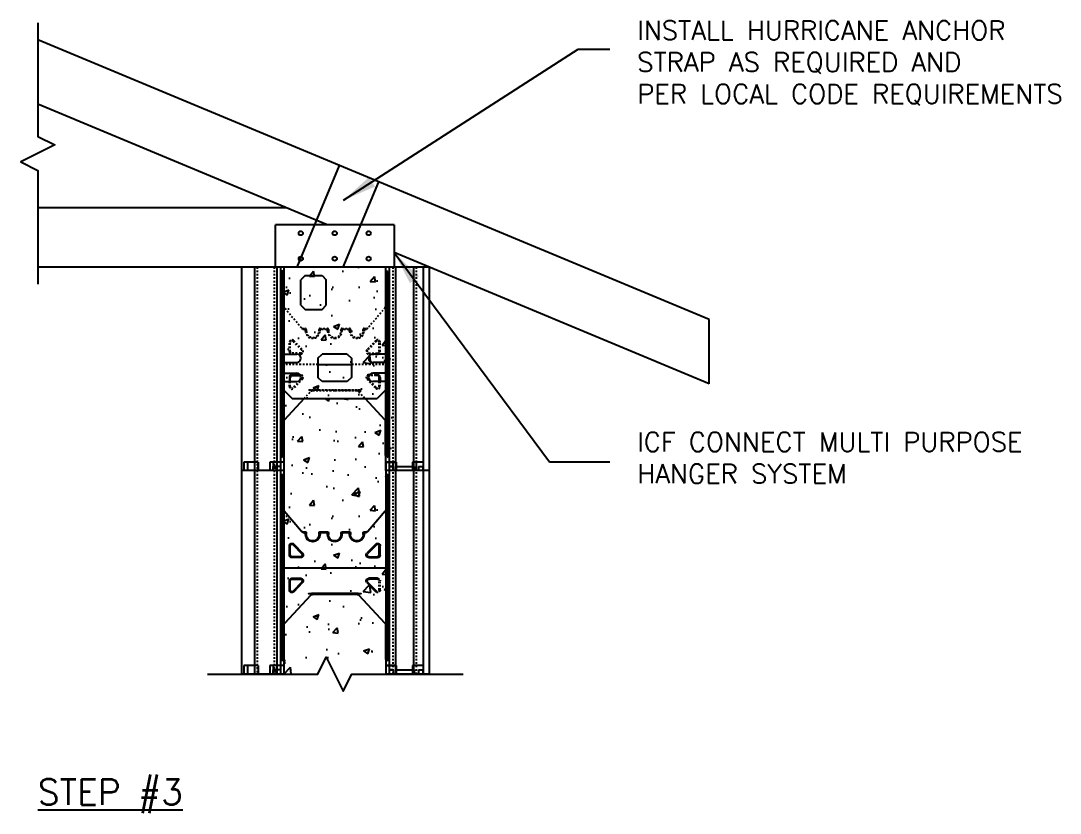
# Model space of a CAD drawing. Header units: inches. Extents: x -50 to 119, y -110 to 80.
# Drawn here: x -49.5 to 11.7, y -107.5 to -60.8 of the extents above; entities that cross this region are included whole.
import ezdxf

# ---------------------------------------------------------------- set-up
doc = ezdxf.new("R2010")
doc.units = ezdxf.units.IN
doc.header["$MEASUREMENT"] = 0
doc.linetypes.add('DASHED2', pattern=[0.375, 0.25, -0.125])
doc.linetypes.add('HIDDEN2', pattern=[0.1875, 0.125, -0.0625])
for name, color, linetype in [('LAYER 12', 12, 'Continuous'), ('LAYER 13', 13, 'Continuous'), ('LAYER 3', 3, 'Continuous'), ('LAYER 5', 5, 'Continuous'), ('LAYER 7', 7, 'Continuous'), ('LAYER 8', 8, 'Continuous')]:
    doc.layers.add(name, color=color, linetype=linetype)
doc.styles.add('NOTES', font='simplex.shx', dxfattribs={"height": 1})
doc.dimstyles.new('DIM-16', dxfattribs={"dimscale": 16, "dimtxt": 0.09375, "dimasz": 0.125, "dimexe": 0.1875, "dimexo": 0.0625, "dimgap": 0.0625, "dimtad": 0, "dimtih": 1, "dimtoh": 1, "dimdec": 4, "dimzin": 3, "dimdsep": 46, "dimlunit": 4, "dimtxsty": 'NOTES', "dimcen": 0.0625, "dimclrt": 4, "dimadec": 0, "dimazin": 0, "dimtfac": 1, "dimtdec": 4, "dimtofl": 0, "dimtmove": 0, "dimatfit": 3, "dimfxl": 1, "dimfrac": 2, "dimtolj": 1, "dimtzin": 0, "dimarcsym": 0})

# ---------------------------------------------------------------- blocks, each defined once
blk = doc.blocks.new('A$C01DD0D20')
at = {"layer": 'LAYER 12'}
for p, q in [((0.35, 12.5), (0.975, 12.5)), ((0.35, 12.5), (0.35, 0)), ((0.35, 12.5), (0.975, 12.5)), ((0.35, 12.5), (0.35, 12)), ((0.925, 12.5), (0.925, 0)), ((0.975, 12.5), (0.975, 12)), ((0.975, 12.5), (0.975, 12)), ((1.937, 12.5), (1.937, 12)), ((1.937, 12.5), (2.562, 12.5)), ((1.937, 12.5), (1.937, 12)), ((1.937, 12.5), (2.562, 12.5)), ((1.987, 12.5), (1.987, 0)), ((2.112, 12.25), (2.112, 12)), ((2.112, 12.25), (2.362, 12.25)), ((2.362, 12.25), (2.362, 0)), ((2.562, 12.5), (2.562, 12)), ((8.562, 12.5), (9.187, 12.5)), ((8.562, 12.5), (8.562, 12)), ((8.562, 12.5), (9.187, 12.5)), ((8.762, 12.25), (8.762, 0)), ((8.762, 12.25), (9.012, 12.25)), ((8.762, 12.25), (8.762, 12)), ((8.762, 12.25), (9.012, 12.25)), ((9.012, 12.25), (9.012, 12)), ((9.012, 12.25), (9.012, 12)), ((9.187, 12.5), (9.187, 12)), ((9.187, 12.5), (9.187, 12)), ((10.087, 12.5), (10.087, 12)), ((10.087, 12.5), (10.712, 12.5)), ((10.087, 12.5), (10.087, 12)), ((10.087, 12.5), (10.712, 12.5)), ((10.712, 12.5), (10.712, 12)), ((10.712, 12.5), (10.712, 12)), ((2.41, 11.727), (2.497, 11.777)), ((2.456, 11.648), (2.41, 11.727)), ((2.497, 11.777), (2.556, 11.675)), ((2.562, 11.65), (2.562, 9.67)), ((8.562, 9.67), (8.562, 11.65)), ((8.569, 11.675), (8.628, 11.777)), ((8.628, 11.777), (8.715, 11.727)), ((8.715, 11.727), (8.669, 11.648)), ((8.977, 12), (8.977, 0)), ((10.297, 12), (10.297, 0)), ((2.462, 11.625), (2.462, 0.927)), ((2.462, 11.586), (2.462, 11.623)), ((8.662, 11.625), (8.662, 0.927)), ((8.662, 11.623), (8.662, 11.586)), ((2.562, 9.67), (2.562, 2.909)), ((2.59, 9.601), (3.608, 8.411)), ((7.517, 8.411), (8.535, 9.601)), ((8.562, 2.909), (8.562, 9.67)), ((3.68, 8.38), (3.687, 8.38)), ((3.837, 8.38), (3.68, 8.38)), ((3.687, 8.38), (3.687, 8.33)), ((3.687, 8.33), (3.787, 8.33)), ((3.837, 8.28), (3.837, 8.225)), ((3.887, 8.225), (3.887, 8.33)), ((4.637, 8.33), (4.637, 8.225)), ((5.137, 8.38), (4.687, 8.38)), ((4.687, 8.225), (4.687, 8.28)), ((4.737, 8.33), (5.087, 8.33)), ((5.137, 8.28), (5.137, 8.225)), ((5.187, 8.225), (5.187, 8.33)), ((5.937, 8.33), (5.937, 8.225)), ((6.437, 8.38), (5.987, 8.38)), ((5.987, 8.225), (5.987, 8.28)), ((6.037, 8.33), (6.387, 8.33)), ((6.437, 8.28), (6.437, 8.225)), ((6.487, 8.225), (6.487, 8.33)), ((7.237, 8.33), (7.237, 8.225)), ((7.445, 8.38), (7.287, 8.38)), ((7.287, 8.225), (7.287, 8.28)), ((7.337, 8.33), (7.437, 8.33)), ((7.437, 8.33), (7.437, 8.38)), ((7.437, 8.38), (7.445, 8.38)), ((2.887, 7.02), (2.887, 7.561)), ((2.937, 7.02), (2.937, 7.561)), ((3.11, 7.63), (3.629, 7.089)), ((3.146, 7.665), (3.665, 7.124)), ((7.979, 7.665), (7.46, 7.124)), ((8.015, 7.63), (7.496, 7.089)), ((8.187, 7.02), (8.187, 7.561)), ((8.237, 7.02), (8.237, 7.561)), ((3.557, 6.92), (3.037, 6.92)), ((3.557, 6.87), (3.037, 6.87)), ((7.568, 6.92), (8.087, 6.92)), ((7.568, 6.87), (8.087, 6.87)), ((2.462, 6.25), (8.662, 6.25)), ((3.037, 5.65), (3.557, 5.65)), ((3.037, 5.6), (3.557, 5.6)), ((8.087, 5.65), (7.568, 5.65)), ((8.087, 5.6), (7.568, 5.6)), ((3.629, 5.431), (3.11, 4.89)), ((3.665, 5.396), (3.146, 4.855)), ((7.46, 5.396), (7.979, 4.855)), ((7.496, 5.431), (8.015, 4.89)), ((8.187, 4.959), (8.187, 5.5)), ((8.237, 4.959), (8.237, 5.5)), ((2.592, 2.979), (4.144, 4.656)), ((4.192, 4.77), (4.036, 4.755)), ((4.036, 4.735), (4.192, 4.72)), ((5.562, 4.77), (4.192, 4.77)), ((4.192, 4.72), (5.562, 4.72)), ((4.25, 4.7), (5.562, 4.7)), ((6.933, 4.77), (5.562, 4.77)), ((5.562, 4.72), (6.933, 4.72)), ((5.562, 4.7), (6.875, 4.7)), ((7.089, 4.755), (6.933, 4.77)), ((6.933, 4.72), (7.089, 4.735)), ((6.981, 4.656), (8.533, 2.979)), ((2.562, 0.9), (2.562, 2.909)), ((8.562, 2.909), (8.562, 0.9)), ((2.456, 0.902), (2.41, 0.823)), ((2.41, 0.823), (2.497, 0.773)), ((2.462, 0.964), (2.462, 0.927)), ((2.497, 0.773), (2.556, 0.875)), ((8.569, 0.875), (8.628, 0.773)), ((8.628, 0.773), (8.715, 0.823)), ((8.662, 0.927), (8.662, 0.964)), ((8.715, 0.823), (8.669, 0.902)), ((0.35, 0.5), (0.975, 0.5)), ((0.35, 0.5), (0.975, 0.5)), ((0.35, 0.5), (0.35, 0)), ((0.35, 0.5), (0.975, 0.5)), ((0.35, 0.5), (0.35, 0)), ((0.35, 0.5), (0.975, 0.5)), ((0.35, 0.5), (0.975, 0.5)), ((0.35, 0.5), (0.975, 0.5)), ((0.35, 0.5), (0.975, 0.5)), ((0.35, 0.5), (0.35, 0)), ((0.35, 0.5), (0.975, 0.5)), ((0.35, 0.5), (0.35, 0)), ((0.35, 0.5), (0.975, 0.5)), ((0.35, 0.5), (0.975, 0.5)), ((0.35, 0.5), (0.975, 0.5)), ((0.35, 0.5), (0.975, 0.5)), ((0.35, 0.5), (0.35, 0)), ((0.35, 0.5), (0.975, 0.5)), ((0.35, 0.5), (0.975, 0.5)), ((0.35, 0.5), (0.975, 0.5)), ((0.35, 0.5), (0.975, 0.5)), ((0.35, 0.5), (0.35, 0)), ((0.35, 0.5), (0.975, 0.5)), ((0.35, 0.5), (0.975, 0.5)), ((0.35, 0.5), (0.975, 0.5)), ((0.35, 0.5), (0.35, 0)), ((0.35, 0.5), (0.975, 0.5)), ((0.35, 0.5), (0.35, 0)), ((0.35, 0.5), (0.35, 0)), ((0.375, 0.25), (0.375, 0)), ((0.625, 0.25), (0.375, 0.25)), ((0.375, 0.25), (0.375, 0)), ((0.625, 0.25), (0.375, 0.25)), ((0.375, 0.25), (0.375, 0)), ((0.625, 0.25), (0.375, 0.25)), ((0.625, 0.25), (0.625, 0)), ((0.625, 0.25), (0.625, 0)), ((0.625, 0.25), (0.625, 0)), ((1.937, 0.25), (0.875, 0.25)), ((0.875, 0.25), (0.875, 0)), ((1.937, 0.25), (0.875, 0.25)), ((0.875, 0.25), (0.875, 0)), ((1.937, 0.25), (0.875, 0.25)), ((0.875, 0.25), (0.875, 0)), ((0.975, 0.5), (0.975, 0)), ((0.975, 0.5), (0.975, 0)), ((0.975, 0.5), (0.975, 0)), ((0.975, 0.5), (0.975, 0)), ((0.975, 0.5), (0.975, 0)), ((0.975, 0.5), (0.975, 0)), ((0.975, 0.5), (0.975, 0)), ((0.975, 0.5), (0.975, 0)), ((0.975, 0.5), (0.975, 0)), ((0.975, 0.5), (0.975, 0)), ((0.975, 0.5), (0.975, 0)), ((0.975, 0.5), (0.975, 0)), ((0.975, 0.5), (0.975, 0)), ((0.975, 0.5), (0.975, 0)), ((0.975, 0.5), (0.975, 0)), ((0.975, 0.5), (0.975, 0)), ((0.975, 0.5), (0.975, 0)), ((0.975, 0.5), (0.975, 0)), ((0.975, 0.5), (0.975, 0)), ((0.975, 0.5), (0.975, 0)), ((1.937, 0.5), (1.937, 0)), ((1.937, 0.5), (2.562, 0.5)), ((1.937, 0.5), (1.937, 0)), ((1.937, 0.5), (2.562, 0.5)), ((1.937, 0.5), (1.937, 0)), ((1.937, 0.5), (2.562, 0.5)), ((1.937, 0.5), (1.937, 0)), ((1.937, 0.5), (2.562, 0.5)), ((1.937, 0.5), (1.937, 0)), ((1.937, 0.5), (2.562, 0.5)), ((1.937, 0.5), (1.937, 0)), ((1.937, 0.5), (2.562, 0.5)), ((1.937, 0.5), (1.937, 0)), ((1.937, 0.5), (2.562, 0.5)), ((1.937, 0.5), (1.937, 0)), ((2.562, 0.5), (1.937, 0.5)), ((1.937, 0.5), (1.937, 0)), ((1.937, 0.5), (2.562, 0.5)), ((1.937, 0.5), (1.937, 0)), ((1.937, 0.5), (2.562, 0.5)), ((1.937, 0.5), (1.937, 0)), ((1.937, 0.5), (2.562, 0.5)), ((1.937, 0.5), (1.937, 0)), ((1.937, 0.5), (2.562, 0.5)), ((1.937, 0.5), (1.937, 0)), ((1.937, 0.5), (2.562, 0.5)), ((1.937, 0.5), (1.937, 0)), ((1.937, 0.5), (2.562, 0.5)), ((1.937, 0.5), (1.937, 0)), ((1.937, 0.5), (2.562, 0.5)), ((1.937, 0.5), (1.937, 0)), ((1.937, 0.5), (2.562, 0.5)), ((1.937, 0.5), (1.937, 0)), ((1.937, 0.5), (2.562, 0.5)), ((1.937, 0.5), (1.937, 0)), ((1.937, 0.5), (2.562, 0.5)), ((1.937, 0.5), (1.937, 0)), ((2.562, 0.5), (1.937, 0.5)), ((1.937, 0.5), (1.937, 0)), ((1.937, 0.5), (2.562, 0.5)), ((1.937, 0.5), (1.937, 0)), ((1.937, 0.5), (2.562, 0.5)), ((1.937, 0.5), (1.937, 0)), ((2.562, 0.5), (1.937, 0.5)), ((1.937, 0.5), (1.937, 0)), ((1.937, 0.5), (2.562, 0.5)), ((2.112, 0.25), (2.112, 0)), ((2.112, 0.25), (2.362, 0.25)), ((2.112, 0.25), (2.112, 0)), ((2.112, 0.25), (2.362, 0.25)), ((2.112, 0.25), (2.112, 0)), ((2.112, 0.25), (2.362, 0.25)), ((2.112, 0.25), (2.112, 0)), ((2.362, 0.25), (2.112, 0.25)), ((2.112, 0.25), (2.112, 0)), ((2.112, 0.25), (2.362, 0.25)), ((2.112, 0.25), (2.112, 0)), ((2.112, 0.25), (2.362, 0.25)), ((2.112, 0.25), (2.112, 0)), ((2.112, 0.25), (2.362, 0.25)), ((2.112, 0.25), (2.112, 0)), ((2.112, 0.25), (2.362, 0.25)), ((2.112, 0.25), (2.112, 0)), ((2.112, 0.25), (2.362, 0.25)), ((2.112, 0.25), (2.112, 0)), ((2.362, 0.25), (2.112, 0.25)), ((2.112, 0.25), (2.112, 0)), ((2.112, 0.25), (2.362, 0.25)), ((2.112, 0.25), (2.112, 0)), ((2.362, 0.25), (2.112, 0.25)), ((2.362, 0.25), (2.362, 0)), ((2.362, 0.25), (2.362, 0)), ((2.362, 0.25), (2.362, 0)), ((2.562, 0.5), (2.562, 0)), ((2.562, 0.5), (2.562, 0)), ((2.562, 0.5), (2.562, 0)), ((2.562, 0.5), (2.562, 0)), ((2.562, 0.5), (2.562, 0)), ((2.562, 0.5), (2.562, 0)), ((2.562, 0.5), (2.562, 0)), ((2.562, 0.5), (2.562, 0)), ((2.562, 0.5), (2.562, 0)), ((2.562, 0.5), (2.562, 0)), ((2.562, 0.5), (2.562, 0)), ((8.562, 0.5), (9.183, 0.5)), ((8.562, 0.5), (9.183, 0.5)), ((8.562, 0.5), (9.183, 0.5)), ((8.758, 0.25), (8.758, 0)), ((8.758, 0.25), (9.008, 0.25)), ((8.758, 0.25), (9.008, 0.25)), ((8.758, 0.25), (8.758, 0)), ((8.758, 0.25), (9.008, 0.25)), ((8.762, 0.5), (8.762, 0)), ((8.762, 0.5), (9.387, 0.5)), ((8.962, 0.25), (9.212, 0.25)), ((9.008, 0.25), (9.008, 0)), ((9.008, 0.25), (9.008, 0)), ((9.008, 0.25), (9.008, 0)), ((9.183, 0.5), (9.183, 0)), ((9.183, 0.5), (9.183, 0)), ((9.183, 0.5), (9.183, 0)), ((9.212, 0.25), (9.212, 0)), ((9.387, 0.5), (9.387, 0)), ((10.083, 0.5), (10.083, 0)), ((10.083, 0.5), (10.708, 0.5)), ((10.083, 0.5), (10.083, 0)), ((10.083, 0.5), (10.708, 0.5)), ((10.083, 0.5), (10.083, 0)), ((10.083, 0.5), (10.708, 0.5)), ((10.287, 0.5), (10.287, 0)), ((10.287, 0.5), (10.912, 0.5)), ((10.708, 0.5), (10.708, 0)), ((10.708, 0.5), (10.708, 0)), ((10.708, 0.5), (10.708, 0)), ((10.912, 0.5), (10.912, 0))]:
    blk.add_line(p, q, dxfattribs=at)
at = {"layer": 'LAYER 12', "linetype": 'DASHED2', "ltscale": 0.15}
for p, q in [((0.765, 12.5), (0.765, 0)), ((2.147, 12.5), (2.147, 0)), ((9.137, 12), (9.137, 0)), ((10.137, 12), (10.137, 0)), ((2.887, 4.959), (2.887, 5.5)), ((2.937, 4.959), (2.937, 5.5))]:
    blk.add_line(p, q, dxfattribs=at)
at = {"layer": 'LAYER 12'}
for centre, radius, start, end in [((2.412, 11.623), 0.05, 0, 30), ((2.512, 11.65), 0.05, 0, 30), ((8.612, 11.65), 0.05, 150, 180), ((8.712, 11.623), 0.05, 150, 180), ((2.662, 9.67), 0.1, 180, 223.83086), ((8.462, 9.67), 0.1, 316.16914, 360), ((3.68, 8.48), 0.1, 223.83086, 270), ((3.787, 8.28), 0.05, 360, 90), ((3.837, 8.33), 0.05, 0, 90), ((4.262, 8.225), 0.425, 180, 360), ((4.262, 8.225), 0.375, 180, 0), ((4.687, 8.33), 0.05, 90, 180), ((4.737, 8.28), 0.05, 90, 180), ((5.087, 8.28), 0.05, 360, 90), ((5.137, 8.33), 0.05, 0, 90), ((5.562, 8.225), 0.425, 180, 270), ((5.562, 8.225), 0.375, 180, 270), ((5.562, 8.225), 0.425, 270, 0), ((5.562, 8.225), 0.375, 270, 0), ((5.987, 8.33), 0.05, 90, 180), ((6.037, 8.28), 0.05, 90, 180), ((6.387, 8.28), 0.05, 0, 90), ((6.437, 8.33), 0.05, 0, 90), ((6.862, 8.225), 0.425, 180, 0), ((6.862, 8.225), 0.375, 180, 0), ((7.287, 8.33), 0.05, 90, 180), ((7.337, 8.28), 0.05, 90, 180), ((7.445, 8.48), 0.1, 270, 316.16914), ((3.037, 7.561), 0.15, 43.83086, 180), ((3.037, 7.561), 0.1, 43.83086, 180), ((8.087, 7.561), 0.15, 0, 136.16914), ((8.087, 7.561), 0.1, 0, 136.16914), ((3.037, 7.02), 0.15, 180, 270), ((3.037, 7.02), 0.1, 180, 270), ((3.557, 7.02), 0.15, 270, 43.83086), ((3.557, 7.02), 0.1, 270, 43.83086), ((7.568, 7.02), 0.15, 136.16914, 270), ((7.568, 7.02), 0.1, 136.16914, 270), ((8.087, 7.02), 0.15, 270, 0), ((8.087, 7.02), 0.1, 270, 360), ((3.557, 5.5), 0.15, 316.16914, 90), ((3.557, 5.5), 0.1, 316.16914, 90), ((7.568, 5.5), 0.15, 90, 223.83086), ((7.568, 5.5), 0.1, 90, 223.83086), ((8.087, 5.5), 0.15, 360, 90), ((8.087, 5.5), 0.1, 0, 90), ((8.087, 4.959), 0.15, 223.83086, 360), ((8.087, 4.959), 0.1, 223.83086, 0), ((4.037, 4.745), 0.01, 97.40989, 262.59011), ((4.25, 4.55), 0.15, 90, 135), ((6.875, 4.55), 0.15, 45, 90), ((7.088, 4.745), 0.01, 277.40989, 82.59011), ((2.662, 2.909), 0.1, 135, 180), ((8.462, 2.909), 0.1, 360, 45), ((2.412, 0.927), 0.05, 330, 360), ((2.512, 0.9), 0.05, 330, 360), ((8.612, 0.9), 0.05, 180, 210), ((8.712, 0.927), 0.05, 180, 210)]:
    blk.add_arc(centre, radius, start, end, dxfattribs=at)
at = {"layer": 'LAYER 12', "linetype": 'DASHED2', "ltscale": 0.15}
for centre, radius, start, end in [((3.037, 5.5), 0.15, 90, 180), ((3.037, 5.5), 0.1, 90, 180), ((3.037, 4.959), 0.15, 180, 316.16914), ((3.037, 4.959), 0.1, 180, 316.16914)]:
    blk.add_arc(centre, radius, start, end, dxfattribs=at)
at = {"layer": 'LAYER 5'}
for p, q in [((2.562, 12.5), (2.562, 0)), ((8.562, 12.5), (8.562, 0)), ((0, 12), (0, 0)), ((0, 12), (2.562, 12)), ((8.562, 12), (11.062, 12)), ((11.062, 12), (11.062, 0)), ((0, 0), (2.562, 0)), ((8.562, 0), (11.062, 0))]:
    blk.add_line(p, q, dxfattribs=at)
blk = doc.blocks.new('A$C22584B8D')
at = {"layer": 'LAYER 5'}
for p, q in [((0, 7.75), (0, 10.25)), ((7, 10.25), (0, 10.25)), ((7, 10.25), (7, 7.75)), ((7, 7.75), (0, 7.75)), ((0.5, 7.75), (0.5, 2.625)), ((6.5, 7.75), (6.5, 2.625)), ((1.761, 7.25), (1.511, 7)), ((1.511, 5.5), (1.511, 7)), ((1.761, 7.25), (2.75, 7.25)), ((2.75, 7.25), (3, 7)), ((3, 5.5), (3, 7)), ((1.511, 5.5), (1.761, 5.25)), ((1.761, 5.25), (2.75, 5.25)), ((2.75, 5.25), (3, 5.5)), ((0.5, 2.625), (1.261, 2.625)), ((2.511, 2.375), (2.761, 2.625)), ((4.239, 2.625), (2.761, 2.625)), ((4.239, 2.625), (4.489, 2.375)), ((6.5, 2.625), (5.739, 2.625)), ((0.5, 2.125), (0.5, 1.5)), ((0.5, 2.125), (1.261, 2.125)), ((2.511, 2.375), (2.511, 1.25)), ((4.489, 2.375), (4.489, 1.25)), ((6.5, 2.125), (5.739, 2.125)), ((6.5, 2.125), (6.5, 1.5)), ((0.5, 1.5), (1.261, 1.5)), ((2.761, 1), (2.511, 1.25)), ((4.489, 1.25), (4.239, 1)), ((6.5, 1.5), (5.739, 1.5)), ((0.5, 1), (0.5, 0.5)), ((0.5, 1), (1.261, 1)), ((4.239, 1), (2.761, 1)), ((6.5, 1), (5.739, 1)), ((6.5, 1), (6.5, 0.5)), ((0.5, 0.5), (1, 0)), ((1, 0), (6, 0)), ((6.5, 0.5), (6, 0))]:
    blk.add_line(p, q, dxfattribs=at)
for centre in [(1.5, 9.75), (3.5, 9.75), (5.5, 9.75), (1.5, 8.25), (3.5, 8.25), (5.5, 8.25)]:
    blk.add_circle(centre, 0.125, dxfattribs=at)
for centre, start, end in [((1.261, 2.375), 270, 90), ((5.739, 2.375), 90, 270), ((1.261, 1.25), 270, 90), ((5.739, 1.25), 90, 270)]:
    blk.add_arc(centre, 0.25, start, end, dxfattribs=at)

msp = doc.modelspace()

# ---------------------------------------------------------------- hatches: boundary and pattern name
at = {"layer": 'LAYER 13'}
h = msp.add_hatch(dxfattribs=at)
h.set_pattern_fill('AR-CONC', color=256, scale=0.5, style=0)
h.set_pattern_definition([(50, (-34.0443, -86.846), (3.5863, -0.31376), [0.375, -4.125]), (355, (-34.0443, -86.846), (-0.6938, 3.761), [0.3, -3.3]), (100.45, (-33.7454, -86.872), (2.89255, 3.4472), [0.3187, -3.5057]), (46.184, (-34.0443, -85.846), (5.3362, -0.8276), [0.5625, -6.1875]), (96.636, (-33.5996, -85.915), (4.6733, 4.8706), [0.478, -5.2586]), (351.184, (-34.044, -85.846), (4.6733, 4.8706), [0.45, -4.95]), (21, (-33.5443, -86.096), (2.9845, -2.0131), [0.375, -4.125]), (326, (-33.5443, -86.096), (1.2166, 3.6258), [0.3, -3.3]), (71.45, (-33.2956, -86.2638), (4.2011, 1.6127), [0.3187, -3.5057]), (37.5, (-34.0443, -86.846), (0.0608, 1.66447), [0, -3.26, 0, -3.35, 0, -3.3125]), (7.5, (-34.0443, -86.846), (1.31535, 1.97206), [0, -1.91, 0, -3.185, 0, -1.2625]), (327.5, (-35.1593, -86.846), (2.66911, -0.11277), [0, -1.25, 0, -3.9, 0, -5.175]), (317.5, (-35.6593, -86.846), (2.91593, 0.50052), [0, -1.625, 0, -2.59, 0, -3.675])])
h.paths.add_polyline_path([(-31.54427, -76.09601), (-31.79427, -75.84601), (-32.78281, -75.84601), (-33.03281, -76.09601), (-33.03281, -77.59601), (-32.78281, -77.84601), (-31.79427, -77.84601), (-31.54427, -77.59601)], flags=16)
h.paths.add_polyline_path([(-28.04427, -75.34601), (-34.04427, -75.34601), (-34.04427, -77.67578, 0.19361452), (-34.01641, -77.74504), (-32.99878, -78.93527, 0.22352826), (-32.91927, -78.96574), (-32.91927, -78.96601), (-32.76927, -78.96601, -0.41421356), (-32.71927, -79.01601), (-32.71927, -79.12101, 1), (-31.96927, -79.12101), (-31.96927, -79.01601, -0.41421356), (-31.91927, -78.96601), (-31.46927, -78.96601, -0.41421356), (-31.41927, -79.01601), (-31.41927, -79.12101, 0.41421356), (-31.04427, -79.49601, 0.41421356), (-30.66927, -79.12101), (-30.66927, -79.01601, -0.41421356), (-30.61927, -78.96601), (-30.16927, -78.96601, -0.41421356), (-30.11927, -79.01601), (-30.11927, -79.12101, 1), (-29.36927, -79.12101), (-29.36927, -79.01601, -0.41421356), (-29.31927, -78.96601), (-29.16189, -78.96601, 0.2344145), (-29.08227, -78.92651), (-28.06464, -77.73628, 0.16689885), (-28.04427, -77.67461)])
h.paths.add_polyline_path([(-31.54427, -77.59601), (-31.79427, -77.84601), (-32.78281, -77.84601), (-33.03281, -77.59601), (-33.03281, -76.09601), (-32.78281, -75.84601), (-31.79427, -75.84601), (-31.54427, -76.09601)], flags=16)
h.paths.add_polyline_path([(-28.62747, -79.68111, -0.67558283), (-28.36927, -79.78499), (-28.36927, -80.32601, -0.34025682), (-28.48086, -80.47101), (-28.04427, -80.47101), (-28.04427, -77.67461, -0.16689885), (-28.06464, -77.73628), (-29.08227, -78.92651, -0.2344145), (-29.16189, -78.96601), (-29.16927, -78.96601), (-29.16927, -79.01601), (-29.26927, -79.01601, 0.41421356), (-29.31927, -79.06601), (-29.31927, -79.12101, -1), (-30.16927, -79.12101), (-30.16927, -79.06601, 0.41421356), (-30.21927, -79.01601), (-30.56927, -79.01601, 0.41421356), (-30.61927, -79.06601), (-30.61927, -79.12101, -0.41421356), (-31.04427, -79.54601, -0.41421356), (-31.46927, -79.12101), (-31.46927, -79.06601, 0.41421356), (-31.51927, -79.01601), (-31.86927, -79.01601, 0.41421356), (-31.91927, -79.06601), (-31.91927, -79.12101, -1), (-32.76927, -79.12101), (-32.76927, -79.06601, 0.41421356), (-32.81927, -79.01601), (-32.91927, -79.01601), (-32.91927, -78.96601), (-32.92664, -78.96601, -0.20422097), (-32.99878, -78.93527), (-34.01641, -77.74504, -0.19361452), (-34.04427, -77.67578), (-34.04427, -80.47101), (-33.60767, -80.47101, -0.34025682), (-33.71927, -80.32601), (-33.71927, -79.78499, -0.67558283), (-33.46106, -79.68111), (-32.94168, -80.22213, -0.66082475), (-33.04988, -80.47601), (-33.23306, -80.47601, -0.90453403), (-33.28281, -80.97101), (-34.04427, -80.97101), (-34.04427, -81.09601), (-32.03281, -81.09601), (-32.03281, -80.72101), (-31.78281, -80.47101), (-30.30572, -80.47101), (-30.05572, -80.72101), (-30.05572, -81.09601), (-28.04427, -81.09601), (-28.04427, -80.97101), (-28.80572, -80.97101, -0.90453403), (-28.85547, -80.47601), (-29.03865, -80.47601, -0.66082475), (-29.14686, -80.22213)])
h.paths.add_polyline_path([(-28.41927, -79.78499, 0.67558283), (-28.59141, -79.71574), (-29.11079, -80.25676, 0.66082475), (-29.03865, -80.42601), (-28.51927, -80.42601, 0.41421356), (-28.41927, -80.32601)], flags=17)
h.paths.add_polyline_path([(-28.04427, -80.47101), (-28.48086, -80.47101, -0.06482094), (-28.51927, -80.47601), (-28.85547, -80.47601, 0.90453403), (-28.80572, -80.97101), (-28.04427, -80.97101)], flags=17)
h.paths.add_polyline_path([(-32.97775, -80.25676), (-33.49713, -79.71574, 0.67558283), (-33.66927, -79.78499), (-33.66927, -80.32601, 0.41421356), (-33.56927, -80.42601), (-33.04988, -80.42601, 0.66082475)], flags=17)
h.paths.add_polyline_path([(-33.23306, -80.47601), (-33.56927, -80.47601, -0.06482094), (-33.60767, -80.47101), (-34.04427, -80.47101), (-34.04427, -80.97101), (-33.28281, -80.97101, 0.90453403)], flags=17)
h.paths.add_polyline_path([(-30.05572, -80.72101), (-30.30572, -80.47101), (-31.78281, -80.47101), (-32.03281, -80.72101), (-32.03281, -81.09601), (-30.05572, -81.09601)])
h.paths.add_polyline_path([(-30.05572, -81.09601), (-32.03281, -81.09601), (-32.03281, -81.84601), (-31.78281, -82.09601), (-30.30572, -82.09601), (-30.05572, -81.84601)], flags=17)
h.paths.add_polyline_path([(-32.03281, -81.09601), (-34.04427, -81.09601), (-34.04427, -81.59601), (-33.28281, -81.59601, -0.23606798), (-33.08281, -81.69601), (-33.04988, -81.69601, -0.66082475), (-32.94168, -81.94989), (-33.46106, -82.49092, -0.67558283), (-33.71927, -82.38704), (-33.71927, -82.09601), (-34.04427, -82.09601), (-34.04427, -82.59601), (-33.54427, -83.09601), (-32.85265, -83.09601), (-32.46754, -82.69447, -0.20979318), (-32.35713, -82.64601), (-32.41454, -82.62601), (-32.56999, -82.61099, -0.90803598), (-32.57065, -82.5911), (-32.41454, -82.57601), (-31.04427, -82.57601), (-29.674, -82.57601), (-29.51854, -82.59103, -0.90803598), (-29.51789, -82.61093), (-29.674, -82.62601), (-29.7314, -82.64601, -0.19891237), (-29.62533, -82.68995), (-29.24954, -83.09601), (-28.54427, -83.09601), (-28.04427, -82.59601), (-28.04427, -82.09601), (-28.36927, -82.09601), (-28.36927, -82.38704, -0.67558283), (-28.62747, -82.49092), (-29.14686, -81.94989, -0.66082475), (-29.03865, -81.69601), (-29.00572, -81.69601, -0.23606798), (-28.80572, -81.59601), (-28.04427, -81.59601), (-28.04427, -81.09601), (-30.05572, -81.09601), (-30.05572, -81.84601), (-30.30572, -82.09601), (-31.78281, -82.09601), (-32.03281, -81.84601)])
h.paths.add_polyline_path([(-33.56927, -81.69601), (-33.48281, -81.69601), (-33.08281, -81.69601, 0.23606798), (-33.28281, -81.59601), (-34.04427, -81.59601), (-34.04427, -82.09601), (-33.71927, -82.09601), (-33.71927, -81.84601, -0.41421356)])
h.paths.add_polyline_path([(-33.05368, -81.74601), (-33.51194, -81.74601), (-33.56927, -81.74601, 0.41421356), (-33.66927, -81.84601), (-33.66927, -82.09601), (-33.28281, -82.09601, 0.54057494)], flags=17)
h.paths.add_polyline_path([(-28.41927, -81.84601, 0.41421356), (-28.51927, -81.74601), (-28.57659, -81.74601), (-29.03485, -81.74601, 0.54057494), (-28.80572, -82.09601), (-28.41927, -82.09601)], flags=17)
h.paths.add_polyline_path([(-27.62927, -75.34601), (-27.84427, -75.34601), (-27.84427, -86.84601), (-27.62927, -86.84601)])
h.paths.add_polyline_path([(-28.41927, -82.09601), (-28.80572, -82.09601, -0.20422097), (-28.98607, -82.01915), (-28.59141, -82.45629, 0.67558283), (-28.41927, -82.38704)], flags=17)
h.paths.add_polyline_path([(-29.62533, -82.68995, 0.19891237), (-29.7314, -82.64601), (-31.04427, -82.64601), (-32.35713, -82.64601, 0.20979318), (-32.46754, -82.69447), (-32.85265, -83.09601), (-29.24954, -83.09601)], flags=17)
h.paths.add_polyline_path([(-28.04427, -82.59601), (-28.54427, -83.09601), (-29.24954, -83.09601), (-28.07356, -84.36672, -0.19891237), (-28.04427, -84.43744)])
h.paths.add_polyline_path([(-32.839, -83.09601), (-33.54427, -83.09601), (-34.04427, -82.59601), (-34.04427, -84.43744, -0.17887258), (-34.02023, -84.3724)])
h = msp.add_hatch(dxfattribs=at)
h.set_pattern_fill('AR-CONC', color=256, scale=0.5, style=0)
h.set_pattern_definition([(50, (-34.0443, -100.346), (3.5863, -0.31376), [0.375, -4.125]), (355, (-34.0443, -100.346), (-0.69376, 3.76096), [0.3, -3.3]), (100.451, (-33.7454, -100.372), (2.89255, 3.4472), [0.3187, -3.5057]), (46.184, (-34.0443, -99.346), (5.3362, -0.8276), [0.5625, -6.1875]), (96.636, (-33.5996, -99.415), (4.6733, 4.8706), [0.478, -5.2586]), (351.184, (-34.044, -99.346), (4.6733, 4.8706), [0.45, -4.95]), (21, (-33.5443, -99.596), (2.98454, -2.0131), [0.375, -4.125]), (326, (-33.5443, -99.596), (1.2166, 3.62575), [0.3, -3.3]), (71.451, (-33.2956, -99.7638), (4.2011, 1.61265), [0.3187, -3.5057]), (37.5, (-34.0443, -100.346), (0.0608, 1.66447), [0, -3.26, 0, -3.35, 0, -3.3125]), (7.5, (-34.0443, -100.346), (1.31535, 1.97206), [0, -1.91, 0, -3.185, 0, -1.2625]), (327.5, (-35.1593, -100.346), (2.66911, -0.11277), [0, -1.25, 0, -3.9, 0, -5.175]), (317.5, (-35.6593, -100.346), (2.91593, 0.50052), [0, -1.625, 0, -2.59, 0, -3.675])])
h.paths.add_polyline_path([(-28.04427, -84.43744, 0.19891237), (-28.07356, -84.36672), (-29.24954, -83.09601), (-32.839, -83.09601), (-34.02023, -84.3724, 0.17887258), (-34.04427, -84.43744), (-34.04427, -86.44556), (-34.04427, -87.34601), (-34.04427, -89.67578, 0.19361452), (-34.01641, -89.74504), (-32.99878, -90.93527, 0.22352826), (-32.91927, -90.96574), (-32.91927, -90.96601), (-32.76927, -90.96601, -0.41421356), (-32.71927, -91.01601), (-32.71927, -91.12101, 1), (-31.96927, -91.12101), (-31.96927, -91.01601, -0.41421356), (-31.91927, -90.96601), (-31.46927, -90.96601, -0.41421356), (-31.41927, -91.01601), (-31.41927, -91.12101, 0.41421356), (-31.04427, -91.49601, 0.41421356), (-30.66927, -91.12101), (-30.66927, -91.01601, -0.41421356), (-30.61927, -90.96601), (-30.16927, -90.96601, -0.41421356), (-30.11927, -91.01601), (-30.11927, -91.12101, 1), (-29.36927, -91.12101), (-29.36927, -91.01601, -0.41421356), (-29.31927, -90.96601), (-29.16189, -90.96601, 0.2344145), (-29.08227, -90.92651), (-28.06464, -89.73628, 0.16689885), (-28.04427, -89.67461), (-28.04427, -86.84601)])
h.paths.add_polyline_path([(-28.04427, -89.67461, -0.16689885), (-28.06464, -89.73628), (-29.08227, -90.92651, -0.2344145), (-29.16189, -90.96601), (-29.16927, -90.96601), (-29.16927, -91.01601), (-29.26927, -91.01601, 0.41421356), (-29.31927, -91.06601), (-29.31927, -91.12101, -1), (-30.16927, -91.12101), (-30.16927, -91.06601, 0.41421356), (-30.21927, -91.01601), (-30.56927, -91.01601, 0.41421356), (-30.61927, -91.06601), (-30.61927, -91.12101, -0.41421356), (-31.04427, -91.54601, -0.41421356), (-31.46927, -91.12101), (-31.46927, -91.06601, 0.41421356), (-31.51927, -91.01601), (-31.86927, -91.01601, 0.41421356), (-31.91927, -91.06601), (-31.91927, -91.12101, -1), (-32.76927, -91.12101), (-32.76927, -91.06601, 0.41421356), (-32.81927, -91.01601), (-32.91927, -91.01601), (-32.91927, -90.96601), (-32.92664, -90.96601, -0.20422097), (-32.99878, -90.93527), (-34.01641, -89.74504, -0.19361452), (-34.04427, -89.67578), (-34.04427, -93.09601), (-28.04427, -93.09601)])
h.paths.add_polyline_path([(-29.14686, -92.22213), (-28.62747, -91.68111, -0.67558283), (-28.36927, -91.78499), (-28.36927, -92.32601, -0.41421356), (-28.51927, -92.47601), (-29.03865, -92.47601, -0.66082475)], flags=16)
h.paths.add_polyline_path([(-29.11079, -92.25676), (-28.59141, -91.71574, -0.67558283), (-28.41927, -91.78499), (-28.41927, -92.32601, -0.41421356), (-28.51927, -92.42601), (-29.03865, -92.42601, -0.66082475)], flags=0)
h.paths.add_polyline_path([(-33.04988, -92.47601), (-33.56927, -92.47601, -0.41421356), (-33.71927, -92.32601), (-33.71927, -91.78499, -0.67558283), (-33.46106, -91.68111), (-32.94168, -92.22213, -0.66082475)], flags=16)
h.paths.add_polyline_path([(-33.04988, -92.42601), (-33.56927, -92.42601, -0.41421356), (-33.66927, -92.32601), (-33.66927, -91.78499, -0.67558283), (-33.49713, -91.71574), (-32.97775, -92.25676, -0.66082475)], flags=0)
h.paths.add_polyline_path([(-28.41927, -91.78499, 0.67558283), (-28.59141, -91.71574), (-29.11079, -92.25676, 0.66082475), (-29.03865, -92.42601), (-28.51927, -92.42601, 0.41421356), (-28.41927, -92.32601)], flags=0)
h.paths.add_polyline_path([(-32.97775, -92.25676), (-33.49713, -91.71574, 0.67558283), (-33.66927, -91.78499), (-33.66927, -92.32601, 0.41421356), (-33.56927, -92.42601), (-33.04988, -92.42601, 0.66082475)], flags=0)
h.paths.add_polyline_path([(-33.04988, -93.74601), (-33.56927, -93.74601, 0.41421356), (-33.66927, -93.84601), (-33.66927, -94.38704, 0.67558283), (-33.49713, -94.45629), (-32.97775, -93.91527, 0.66082475)], flags=0)
h.paths.add_polyline_path([(-28.04427, -93.09601), (-34.04427, -93.09601), (-34.04427, -96.43744, -0.17887258), (-34.02023, -96.3724), (-32.47108, -94.69847, -0.21910702), (-32.35713, -94.64601), (-32.41454, -94.62601), (-32.56999, -94.61099, -0.90803598), (-32.57065, -94.5911), (-32.41454, -94.57601), (-31.04427, -94.57601), (-29.674, -94.57601), (-29.51854, -94.59103, -0.90803598), (-29.51789, -94.61093), (-29.674, -94.62601), (-29.7314, -94.64601, -0.19891237), (-29.62533, -94.68995), (-28.07356, -96.36672, -0.19891237), (-28.04427, -96.43744)])
h.paths.add_polyline_path([(-32.94168, -93.94989), (-33.46106, -94.49092, -0.67558283), (-33.71927, -94.38704), (-33.71927, -93.84601, -0.41421356), (-33.56927, -93.69601), (-33.04988, -93.69601, -0.66082475)], flags=16)
h.paths.add_polyline_path([(-32.97775, -93.91527), (-33.49713, -94.45629, -0.67558283), (-33.66927, -94.38704), (-33.66927, -93.84601, -0.41421356), (-33.56927, -93.74601), (-33.04988, -93.74601, -0.66082475)], flags=0)
h.paths.add_polyline_path([(-29.03865, -93.69601), (-28.51927, -93.69601, -0.41421356), (-28.36927, -93.84601), (-28.36927, -94.38704, -0.67558283), (-28.62747, -94.49092), (-29.14686, -93.94989, -0.66082475)], flags=16)
h.paths.add_polyline_path([(-29.03865, -93.74601), (-28.51927, -93.74601, -0.41421356), (-28.41927, -93.84601), (-28.41927, -94.38704, -0.67558283), (-28.59141, -94.45629), (-29.11079, -93.91527, -0.66082475)], flags=0)
h.paths.add_polyline_path([(-28.41927, -93.84601, 0.41421356), (-28.51927, -93.74601), (-29.03865, -93.74601, 0.66082475), (-29.11079, -93.91527), (-28.59141, -94.45629, 0.67558283), (-28.41927, -94.38704)], flags=0)
h.paths.add_polyline_path([(-29.62533, -94.68995, 0.19891237), (-29.7314, -94.64601), (-31.04427, -94.62601), (-32.35713, -94.64601, 0.21910702), (-32.47108, -94.69847), (-34.02023, -96.3724, 0.17887258), (-34.04427, -96.43744), (-34.04427, -99.34601), (-32.04427, -99.34601), (-31.54427, -98.34601), (-30.54427, -100.34601), (-30.04427, -99.34601), (-28.04427, -99.34601), (-28.04427, -98.84603), (-28.04427, -98.84601), (-28.04427, -96.43744, 0.19891237), (-28.07356, -96.36672)])

# ---------------------------------------------------------------- linework, layer by layer
at = {"layer": 'LAYER 12'}
for p, q in [((-35.77927, -75.34601), (-35.77927, -87.34601)), ((-34.45927, -75.34601), (-34.45927, -87.34601)), ((-34.24427, -75.34601), (-34.24427, -87.34601)), ((-34.11005, -75.56913), (-34.19665, -75.61913)), ((-34.19665, -75.61913), (-34.15097, -75.69827)), ((-34.14427, -75.72101), (-34.14427, -86.41876)), ((-34.14427, -75.72327), (-34.14427, -75.75987)), ((-34.05097, -75.67147), (-34.11005, -75.56913)), ((-34.04427, -77.67578), (-34.04427, -75.69647)), ((-28.04427, -75.69647), (-28.04427, -77.67578)), ((-27.97848, -75.56913), (-28.03757, -75.67147)), ((-27.89188, -75.61913), (-27.97848, -75.56913)), ((-27.94427, -75.72101), (-27.94427, -86.41876)), ((-27.94427, -75.75987), (-27.94427, -75.72327)), ((-27.93757, -75.69827), (-27.89188, -75.61913)), ((-27.84427, -75.34601), (-27.84427, -87.34601)), ((-27.46927, -75.34601), (-27.46927, -87.34601)), ((-26.40677, -75.34601), (-26.40677, -87.34601)), ((-25.83177, -75.34601), (-25.83177, -87.34601)), ((-34.04427, -84.43744), (-34.04427, -77.67578)), ((-28.04427, -77.67578), (-28.04427, -84.43744)), ((-32.03281, -81.09601), (-30.05572, -81.09601)), ((-33.71927, -81.84601), (-33.71927, -82.09601)), ((-33.66927, -82.09601), (-33.66927, -81.84601)), ((-33.56927, -81.74601), (-33.51194, -81.74601)), ((-33.51194, -81.74601), (-33.04988, -81.74601)), ((-33.08281, -81.69601), (-33.48281, -81.69601)), ((-28.51927, -81.74601), (-28.57659, -81.74601)), ((-28.41927, -82.09601), (-28.41927, -81.84601)), ((-28.36927, -81.84601), (-28.36927, -82.09601)), ((-32.839, -83.09601), (-34.01498, -84.36672)), ((-28.07356, -84.36672), (-29.24954, -83.09601)), ((-34.04427, -84.43744), (-34.04427, -86.44556)), ((-28.04427, -86.44556), (-28.04427, -84.43744)), ((-36.39427, -86.84601), (-36.39427, -87.34601)), ((-35.76927, -86.84601), (-36.39427, -86.84601)), ((-36.18997, -86.84601), (-36.18997, -87.34601)), ((-35.56497, -86.84601), (-36.18997, -86.84601)), ((-36.18997, -86.84601), (-36.18997, -87.34601)), ((-35.56497, -86.84601), (-36.18997, -86.84601)), ((-36.18997, -86.84601), (-36.18997, -87.34601)), ((-35.56497, -86.84601), (-36.18997, -86.84601)), ((-35.76927, -86.84601), (-35.76927, -87.34601)), ((-35.56497, -86.84601), (-35.56497, -87.34601)), ((-35.56497, -86.84601), (-35.56497, -87.34601)), ((-35.56497, -86.84601), (-35.56497, -87.34601)), ((-34.86927, -86.84601), (-34.86927, -87.34601)), ((-34.24427, -86.84601), (-34.86927, -86.84601)), ((-34.66497, -86.84601), (-34.66497, -87.34601)), ((-34.04427, -86.84601), (-34.66497, -86.84601)), ((-34.66497, -86.84601), (-34.66497, -87.34601)), ((-34.04427, -86.84601), (-34.66497, -86.84601)), ((-34.66497, -86.84601), (-34.66497, -87.34601)), ((-34.04427, -86.84601), (-34.66497, -86.84601)), ((-34.24427, -86.84601), (-34.24427, -87.34601)), ((-34.19665, -86.5229), (-34.15097, -86.44376)), ((-34.11005, -86.5729), (-34.19665, -86.5229)), ((-34.14427, -86.41876), (-34.14427, -86.38216)), ((-34.05097, -86.47056), (-34.11005, -86.5729)), ((-28.04427, -86.84601), (-28.04427, -87.34601)), ((-27.41927, -86.84601), (-28.04427, -86.84601)), ((-27.41927, -86.84601), (-28.04427, -86.84601)), ((-27.41927, -86.84601), (-28.04427, -86.84601)), ((-27.41927, -86.84601), (-28.04427, -86.84601)), ((-28.04427, -86.84601), (-28.04427, -87.34601)), ((-27.41927, -86.84601), (-28.04427, -86.84601)), ((-28.04427, -86.84601), (-28.04427, -87.34601)), ((-27.41927, -86.84601), (-28.04427, -86.84601)), ((-27.41927, -86.84601), (-28.04427, -86.84601)), ((-27.41927, -86.84601), (-28.04427, -86.84601)), ((-27.41927, -86.84601), (-28.04427, -86.84601)), ((-28.04427, -86.84601), (-28.04427, -87.34601)), ((-27.41927, -86.84601), (-28.04427, -86.84601)), ((-27.41927, -86.84601), (-28.04427, -86.84601)), ((-27.41927, -86.84601), (-28.04427, -86.84601)), ((-27.41927, -86.84601), (-28.04427, -86.84601)), ((-28.04427, -86.84601), (-28.04427, -87.34601)), ((-27.41927, -86.84601), (-28.04427, -86.84601)), ((-27.41927, -86.84601), (-28.04427, -86.84601)), ((-28.04427, -86.84601), (-28.04427, -87.34601)), ((-28.04427, -86.84601), (-27.41927, -86.84601)), ((-27.41927, -86.84601), (-28.04427, -86.84601)), ((-28.04427, -86.84601), (-28.04427, -87.34601)), ((-27.41927, -86.84601), (-28.04427, -86.84601)), ((-28.04427, -86.84601), (-28.04427, -87.34601)), ((-28.04427, -86.84601), (-27.41927, -86.84601)), ((-28.04427, -86.84601), (-28.04427, -87.34601)), ((-27.41927, -86.84601), (-28.04427, -86.84601)), ((-27.41927, -86.84603), (-28.04427, -86.84603)), ((-28.04427, -86.84603), (-28.04427, -87.34603)), ((-27.41927, -86.84603), (-28.04427, -86.84603)), ((-28.04427, -86.84603), (-28.04427, -87.34603)), ((-28.04427, -86.84603), (-27.41927, -86.84603)), ((-27.97848, -86.5729), (-28.03757, -86.47056)), ((-27.89188, -86.5229), (-27.97848, -86.5729)), ((-27.94427, -86.38216), (-27.94427, -86.41876)), ((-27.93757, -86.44376), (-27.89188, -86.5229)), ((-27.41927, -86.84601), (-27.41927, -87.34601)), ((-27.41927, -86.84601), (-27.41927, -87.34601)), ((-27.41927, -86.84601), (-27.41927, -87.34601)), ((-27.41927, -86.84601), (-27.41927, -87.34601)), ((-27.41927, -86.84601), (-27.41927, -87.34601)), ((-27.41927, -86.84601), (-27.41927, -87.34601)), ((-27.41927, -86.84601), (-27.41927, -87.34601)), ((-27.41927, -86.84601), (-27.41927, -87.34601)), ((-27.41927, -86.84601), (-27.41927, -87.34601)), ((-27.41927, -86.84601), (-27.41927, -87.34601)), ((-27.41927, -86.84601), (-27.41927, -87.34601)), ((-27.41927, -86.84601), (-27.41927, -87.34601)), ((-27.41927, -86.84601), (-27.41927, -87.34601)), ((-27.41927, -86.84601), (-27.41927, -87.34601)), ((-27.41927, -86.84601), (-27.41927, -87.34601)), ((-27.41927, -86.84601), (-27.41927, -87.34601)), ((-27.41927, -86.84601), (-27.41927, -87.34601)), ((-27.41927, -86.84601), (-27.41927, -87.34601)), ((-27.41927, -86.84601), (-27.41927, -87.34601)), ((-27.41927, -86.84601), (-27.41927, -87.34601)), ((-27.41927, -86.84603), (-27.41927, -87.34603)), ((-27.41927, -86.84603), (-27.41927, -87.34603)), ((-27.41927, -86.84603), (-27.41927, -87.34603)), ((-25.83177, -86.84601), (-26.45677, -86.84601)), ((-26.45677, -86.84601), (-26.45677, -87.34601)), ((-25.83177, -86.84601), (-26.45677, -86.84601)), ((-26.45677, -86.84601), (-26.45677, -87.34601)), ((-25.83177, -86.84601), (-26.45677, -86.84601)), ((-26.45677, -86.84601), (-26.45677, -87.34601)), ((-25.83177, -86.84601), (-26.45677, -86.84601)), ((-26.45677, -86.84601), (-26.45677, -87.34601)), ((-25.83177, -86.84601), (-26.45677, -86.84601)), ((-26.45677, -86.84601), (-26.45677, -87.34601)), ((-25.83177, -86.84601), (-26.45677, -86.84601)), ((-26.45677, -86.84601), (-26.45677, -87.34601)), ((-25.83177, -86.84601), (-26.45677, -86.84601)), ((-26.45677, -86.84601), (-26.45677, -87.34601)), ((-25.83177, -86.84601), (-26.45677, -86.84601)), ((-26.45677, -86.84601), (-26.45677, -87.34601)), ((-25.83177, -86.84601), (-26.45677, -86.84601)), ((-26.45677, -86.84601), (-26.45677, -87.34601)), ((-25.83177, -86.84601), (-26.45677, -86.84601)), ((-26.45677, -86.84601), (-26.45677, -87.34601)), ((-25.83177, -86.84601), (-26.45677, -86.84601)), ((-26.45677, -86.84601), (-26.45677, -87.34601)), ((-25.83177, -86.84601), (-26.45677, -86.84601)), ((-26.45677, -86.84601), (-26.45677, -87.34601)), ((-25.83177, -86.84601), (-26.45677, -86.84601)), ((-26.45677, -86.84601), (-26.45677, -87.34601)), ((-25.83177, -86.84601), (-26.45677, -86.84601)), ((-26.45677, -86.84601), (-26.45677, -87.34601)), ((-25.83177, -86.84601), (-26.45677, -86.84601)), ((-26.45677, -86.84601), (-26.45677, -87.34601)), ((-25.83177, -86.84601), (-26.45677, -86.84601)), ((-26.45677, -86.84601), (-26.45677, -87.34601)), ((-25.83177, -86.84601), (-26.45677, -86.84601)), ((-26.45677, -86.84601), (-26.45677, -87.34601)), ((-25.83177, -86.84601), (-26.45677, -86.84601)), ((-26.45677, -86.84601), (-26.45677, -87.34601)), ((-25.83177, -86.84603), (-26.45677, -86.84603)), ((-26.45677, -86.84603), (-26.45677, -87.34603)), ((-25.83177, -86.84603), (-26.45677, -86.84603)), ((-26.45677, -86.84603), (-26.45677, -87.34603)), ((-25.83177, -86.84601), (-25.83177, -87.34601)), ((-25.83177, -86.84601), (-25.83177, -87.34601)), ((-25.83177, -86.84601), (-25.83177, -87.34601)), ((-25.83177, -86.84601), (-25.83177, -87.34601)), ((-25.83177, -86.84601), (-25.83177, -87.34601)), ((-25.83177, -86.84601), (-25.83177, -87.34601)), ((-25.83177, -86.84601), (-25.83177, -87.34601)), ((-25.83177, -86.84603), (-25.83177, -87.34603)), ((-25.83177, -86.84603), (-25.83177, -87.34603)), ((-34.69427, -87.09601), (-34.69427, -87.34601)), ((-34.44427, -87.09601), (-34.69427, -87.09601)), ((-34.48997, -87.09601), (-34.48997, -87.34601)), ((-34.23997, -87.09601), (-34.48997, -87.09601)), ((-34.48997, -87.09601), (-34.48997, -87.34601)), ((-34.23997, -87.09601), (-34.48997, -87.09601)), ((-34.48997, -87.09601), (-34.48997, -87.34601)), ((-34.23997, -87.09601), (-34.48997, -87.09601)), ((-34.23997, -87.09601), (-34.23997, -87.34601)), ((-34.23997, -87.09601), (-34.23997, -87.34601)), ((-27.59427, -87.09601), (-27.84427, -87.09601)), ((-27.59427, -87.09601), (-27.84427, -87.09601)), ((-27.59427, -87.09601), (-27.84427, -87.09601)), ((-27.59427, -87.09601), (-27.84427, -87.09601)), ((-27.59427, -87.09601), (-27.84427, -87.09601)), ((-27.59427, -87.09601), (-27.84427, -87.09601)), ((-27.59427, -87.09601), (-27.84427, -87.09601)), ((-27.84427, -87.09601), (-27.84427, -87.34601)), ((-27.84427, -87.09601), (-27.59427, -87.09601)), ((-27.59427, -87.09601), (-27.84427, -87.09601)), ((-27.84427, -87.09601), (-27.84427, -87.34601)), ((-27.84427, -87.09601), (-27.59427, -87.09601)), ((-27.59427, -87.09603), (-27.84427, -87.09603)), ((-27.84427, -87.09603), (-27.84427, -87.34603)), ((-27.84427, -87.09603), (-27.59427, -87.09603)), ((-27.59427, -87.09601), (-27.59427, -87.34601)), ((-27.59427, -87.09601), (-27.59427, -87.34601)), ((-27.59427, -87.09601), (-27.59427, -87.34601)), ((-27.59427, -87.09601), (-27.59427, -87.34601)), ((-27.59427, -87.09601), (-27.59427, -87.34601)), ((-27.59427, -87.09601), (-27.59427, -87.34601)), ((-27.59427, -87.09601), (-27.59427, -87.34601)), ((-27.59427, -87.09601), (-27.59427, -87.34601)), ((-27.59427, -87.09601), (-27.59427, -87.34601)), ((-27.59427, -87.09601), (-27.59427, -87.34601)), ((-27.59427, -87.09603), (-27.59427, -87.34603)), ((-27.59427, -87.09603), (-27.59427, -87.34603)), ((-27.41927, -87.09601), (-26.35677, -87.09601)), ((-27.41927, -87.09601), (-26.35677, -87.09601)), ((-27.41927, -87.09603), (-26.35677, -87.09603)), ((-26.35677, -87.09601), (-26.35677, -87.34601)), ((-26.35677, -87.09601), (-26.35677, -87.34601)), ((-26.35677, -87.09603), (-26.35677, -87.34603)), ((-26.10677, -87.09601), (-26.10677, -87.34601)), ((-26.10677, -87.09601), (-25.85677, -87.09601)), ((-26.10677, -87.09601), (-26.10677, -87.34601)), ((-26.10677, -87.09601), (-25.85677, -87.09601)), ((-26.10677, -87.09603), (-26.10677, -87.34603)), ((-26.10677, -87.09603), (-25.85677, -87.09603)), ((-25.85677, -87.09601), (-25.85677, -87.34601)), ((-25.85677, -87.09601), (-25.85677, -87.34601)), ((-25.85677, -87.09603), (-25.85677, -87.34603))]:
    msp.add_line(p, q, dxfattribs=at)
at = {"layer": 'LAYER 12', "linetype": 'DASHED2', "ltscale": 0.15}
for p, q in [((-35.61927, -75.34601), (-35.61927, -87.34601)), ((-34.61927, -75.34601), (-34.61927, -87.34601)), ((-27.62927, -75.34601), (-27.62927, -87.34601)), ((-26.24677, -75.34601), (-26.24677, -87.34601))]:
    msp.add_line(p, q, dxfattribs=at)
at = {"layer": 'LAYER 12', "linetype": 'DASHED2', "ltscale": 0.05}
for p, q in [((-32.99878, -78.93527), (-34.01641, -77.74504)), ((-28.07212, -77.74504), (-29.08975, -78.93527)), ((-32.91927, -78.96601), (-32.92664, -78.96601)), ((-32.92664, -78.96601), (-32.76927, -78.96601)), ((-32.91927, -79.01601), (-32.91927, -78.96601)), ((-31.91927, -78.96601), (-31.46927, -78.96601)), ((-30.61927, -78.96601), (-30.16927, -78.96601)), ((-29.31927, -78.96601), (-29.16189, -78.96601)), ((-29.16189, -78.96601), (-29.16927, -78.96601)), ((-29.16927, -78.96601), (-29.16927, -79.01601)), ((-32.81927, -79.01601), (-32.91927, -79.01601)), ((-32.76927, -79.12101), (-32.76927, -79.06601)), ((-32.71927, -79.01601), (-32.71927, -79.12101)), ((-31.96927, -79.12101), (-31.96927, -79.01601)), ((-31.91927, -79.06601), (-31.91927, -79.12101)), ((-31.51927, -79.01601), (-31.86927, -79.01601)), ((-31.46927, -79.12101), (-31.46927, -79.06601)), ((-31.41927, -79.01601), (-31.41927, -79.12101)), ((-30.66927, -79.12101), (-30.66927, -79.01601)), ((-30.61927, -79.06601), (-30.61927, -79.12101)), ((-30.21927, -79.01601), (-30.56927, -79.01601)), ((-30.16927, -79.12101), (-30.16927, -79.06601)), ((-30.11927, -79.01601), (-30.11927, -79.12101)), ((-29.36927, -79.12101), (-29.36927, -79.01601)), ((-29.31927, -79.06601), (-29.31927, -79.12101)), ((-29.16927, -79.01601), (-29.26927, -79.01601)), ((-33.71927, -80.32601), (-33.71927, -79.78499)), ((-33.66927, -80.32601), (-33.66927, -79.78499)), ((-33.49713, -79.71574), (-32.97775, -80.25676)), ((-33.46106, -79.68111), (-32.94168, -80.22213)), ((-28.62747, -79.68111), (-29.14686, -80.22213)), ((-28.59141, -79.71574), (-29.11079, -80.25676)), ((-28.41927, -80.32601), (-28.41927, -79.78499)), ((-28.36927, -80.32601), (-28.36927, -79.78499)), ((-33.04988, -80.42601), (-33.56927, -80.42601)), ((-33.04988, -80.47601), (-33.56927, -80.47601)), ((-29.03865, -80.42601), (-28.51927, -80.42601)), ((-29.03865, -80.47601), (-28.51927, -80.47601)), ((-32.03281, -81.09601), (-34.14427, -81.09601)), ((-27.94427, -81.09601), (-30.05572, -81.09601)), ((-33.56927, -81.69601), (-33.48281, -81.69601)), ((-32.97775, -81.91527), (-33.49713, -82.45629)), ((-32.94168, -81.94989), (-33.46106, -82.49092)), ((-33.08281, -81.69601), (-33.04988, -81.69601)), ((-33.05368, -81.74601), (-33.04988, -81.74601)), ((-29.14686, -81.94989), (-28.62747, -82.49092)), ((-29.11079, -81.91527), (-28.59141, -82.45629)), ((-29.00572, -81.69601), (-29.03865, -81.69601)), ((-29.03485, -81.74601), (-29.03865, -81.74601)), ((-28.51927, -81.69601), (-28.60572, -81.69601)), ((-33.71927, -82.38704), (-33.71927, -82.09601)), ((-33.66927, -82.38704), (-33.66927, -82.09601)), ((-32.57065, -82.5911), (-32.41454, -82.57601)), ((-32.41454, -82.62601), (-32.57065, -82.61093)), ((-32.41454, -82.57601), (-31.04427, -82.57601)), ((-31.04427, -82.62601), (-32.41454, -82.62601)), ((-31.04427, -82.64601), (-32.35713, -82.64601)), ((-31.04427, -82.57601), (-29.674, -82.57601)), ((-29.674, -82.62601), (-31.04427, -82.62601)), ((-29.7314, -82.64601), (-31.04427, -82.64601)), ((-29.674, -82.57601), (-29.51789, -82.5911)), ((-29.51789, -82.61093), (-29.674, -82.62601)), ((-28.41927, -82.38704), (-28.41927, -82.09601)), ((-28.36927, -82.38704), (-28.36927, -82.09601)), ((-32.84778, -83.09094), (-32.4632, -82.68995)), ((-29.62533, -82.68995), (-29.24954, -83.09601))]:
    msp.add_line(p, q, dxfattribs=at)
at = {"layer": 'LAYER 12', "linetype": 'HIDDEN2'}
for p, q in [((-28.57659, -81.74601), (-29.03485, -81.74601)), ((-28.60572, -81.69601), (-29.00572, -81.69601))]:
    msp.add_line(p, q, dxfattribs=at)
at = {"layer": 'LAYER 12'}
for centre, radius, start, end in [((-34.19427, -75.72327), 0.05, 0, 30), ((-34.09427, -75.69647), 0.05, 0, 30), ((-27.99427, -75.69647), 0.05, 150, 180), ((-27.89427, -75.72327), 0.05, 150, 180), ((-33.94427, -77.67578), 0.1, 180, 223.8308607), ((-28.14426, -77.67578), 0.1, 316.1691393, 0), ((-33.56927, -81.84601), 0.15, 90, 180), ((-33.56927, -81.84601), 0.1, 90, 180), ((-28.51927, -81.84601), 0.15, 360, 90), ((-28.51927, -81.84601), 0.1, 0, 90), ((-33.94427, -84.43744), 0.1, 135, 180), ((-28.14427, -84.43744), 0.1, 360, 45), ((-34.19427, -86.41876), 0.05, 330, 360), ((-34.09427, -86.44556), 0.05, 330, 360), ((-27.99427, -86.44556), 0.05, 180, 210), ((-27.89427, -86.41876), 0.05, 180, 210)]:
    msp.add_arc(centre, radius, start, end, dxfattribs=at)
at = {"layer": 'LAYER 12', "linetype": 'DASHED2', "ltscale": 0.05}
for centre, radius, start, end in [((-32.92664, -78.86601), 0.1, 223.8308607, 270), ((-32.76927, -79.01601), 0.05, 0, 90), ((-31.91927, -79.01601), 0.05, 90, 180), ((-31.46927, -79.01601), 0.05, 0, 90), ((-30.61927, -79.01601), 0.05, 90, 180), ((-30.16927, -79.01601), 0.05, 0, 90), ((-29.31927, -79.01601), 0.05, 90, 180), ((-29.16189, -78.86601), 0.1, 270, 316.1691393), ((-32.81927, -79.06601), 0.05, 0, 90), ((-32.34427, -79.12101), 0.425, 180, 360), ((-32.34427, -79.12101), 0.375, 180, 0), ((-31.86927, -79.06601), 0.05, 90, 180), ((-31.51927, -79.06601), 0.05, 0, 90), ((-31.04427, -79.12101), 0.425, 180, 270), ((-31.04427, -79.12101), 0.375, 180, 270), ((-31.04427, -79.12101), 0.425, 270, 0), ((-31.04427, -79.12101), 0.375, 270, 0), ((-30.56927, -79.06601), 0.05, 90, 180), ((-30.21927, -79.06601), 0.05, 0, 90), ((-29.74427, -79.12101), 0.425, 180, 0), ((-29.74427, -79.12101), 0.375, 180, 0), ((-29.26927, -79.06601), 0.05, 90, 180), ((-33.56927, -79.78499), 0.15, 43.8308607, 180), ((-33.56927, -79.78499), 0.1, 43.8308607, 180), ((-33.04988, -80.32601), 0.15, 270, 43.8308607), ((-29.03865, -80.32601), 0.15, 136.1691393, 270), ((-28.51927, -79.78499), 0.15, 0, 136.1691393), ((-28.51927, -79.78499), 0.1, 0, 136.1691393), ((-33.56927, -80.32601), 0.15, 180, 270), ((-33.56927, -80.32601), 0.1, 180, 270), ((-33.04988, -80.32601), 0.1, 270, 43.8308607), ((-29.03865, -80.32601), 0.1, 136.1691393, 270), ((-28.51927, -80.32601), 0.15, 270, 0), ((-28.51927, -80.32601), 0.1, 270, 360), ((-33.04988, -81.84601), 0.15, 316.1691393, 90), ((-33.04988, -81.84601), 0.1, 316.1691393, 90), ((-29.03865, -81.84601), 0.15, 90, 223.8308607), ((-29.03865, -81.84601), 0.1, 90, 223.8308607), ((-33.56927, -82.38704), 0.15, 180, 316.1691393), ((-33.56927, -82.38704), 0.1, 180, 316.1691393), ((-32.56936, -82.60101), 0.01, 97.4098908, 262.5901092), ((-32.35713, -82.79601), 0.15, 90, 135), ((-29.7314, -82.79601), 0.15, 45, 90), ((-29.51918, -82.60101), 0.01, 277.4098908, 82.5901092), ((-28.51927, -82.38704), 0.15, 223.8308607, 360), ((-28.51927, -82.38704), 0.1, 223.8308607, 0)]:
    msp.add_arc(centre, radius, start, end, dxfattribs=at)
at = {"layer": 'LAYER 3', "flags": 128}
for points in [[(-48.54427, -60.94496), (-48.54427, -67.64549), (-47.54427, -68.14549), (-49.54427, -69.14549), (-48.54427, -69.64549), (-48.54427, -76.34601)], [(-38.54427, -99.34601), (-32.04427, -99.34601), (-31.54427, -98.34601), (-30.54427, -100.34601), (-30.04427, -99.34601), (-23.48177, -99.34601)]]:
    msp.add_lwpolyline(points, dxfattribs=at)
at = {"layer": 'LAYER 5'}
for p, q in [((-8.98177, -78.42934), (-48.54427, -61.94496)), ((-31.48174, -72.84601), (-48.54427, -65.73663)), ((-33.2526, -75.34601), (-30.75691, -69.35636)), ((-30.54427, -75.34601), (-28.44922, -70.3179)), ((-33.88174, -71.84601), (-48.54427, -71.84601)), ((-8.98177, -82.221), (-27.54427, -74.48663)), ((-25.48177, -75.34601), (-48.54427, -75.34601)), ((-36.54427, -75.34601), (-36.54427, -87.34601)), ((-34.04427, -75.34601), (-36.54427, -75.34601)), ((-34.04427, -75.34601), (-34.04427, -87.34601)), ((-28.04427, -75.34601), (-28.04427, -87.34601)), ((-25.48177, -75.34601), (-28.04427, -75.34601)), ((-25.48177, -75.34601), (-25.48177, -87.34601)), ((-8.98177, -82.221), (-8.98177, -78.42934)), ((-34.04427, -87.34601), (-36.54427, -87.34601)), ((-25.48177, -87.34601), (-28.04427, -87.34601))]:
    msp.add_line(p, q, dxfattribs=at)

# ---------------------------------------------------------------- block references
msp.add_blockref('A$C22584B8D', (-34.54427, -83.09601))
at = {"xscale": -1}
msp.add_blockref('A$C01DD0D20', (-25.48177, -99.34603), dxfattribs=at)

# ---------------------------------------------------------------- texts
at = {"layer": 'LAYER 7', "insert": (-13.22322, -60.82004), "char_height": 1.125, "attachment_point": 1, "style": 'NOTES'}
msp.add_mtext_dynamic_manual_height_columns('\\A1;INSTALL HURRICANE ANCHOR\\PSTRAP AS REQUIRED AND\\PPER LOCAL CODE REQUIREMENTS', width=28.9113797, gutter_width=5, heights=[0], dxfattribs=at)
at = {"layer": 'LAYER 7', "attachment_point": 1, "style": 'NOTES'}
for s, insert, char_height, width in [('\\A1;ICF CONNECT MULTI PURPOSE\\PHANGER SYSTEM', (-13.22322, -85.09334), 1.125, 33.3647578), ('\\A1;{\\LSTEP #3}', (-48.54427, -105.54987), 1.5, 28.9113797)]:
    msp.add_mtext(s, dxfattribs=dict(at, insert=insert, char_height=char_height, width=width))

# ---------------------------------------------------------------- leaders
at = {"layer": 'LAYER 8'}
for points in [[(-30.53292, -71.40313), (-16.70253, -62.48645), (-14.83734, -62.48645)], [(-27.54427, -74.48663), (-18.39793, -86.82258), (-14.83734, -86.82258)]]:
    msp.add_leader(points, dimstyle='DIM-16', dxfattribs=at)

doc.saveas('drawing.dxf')
